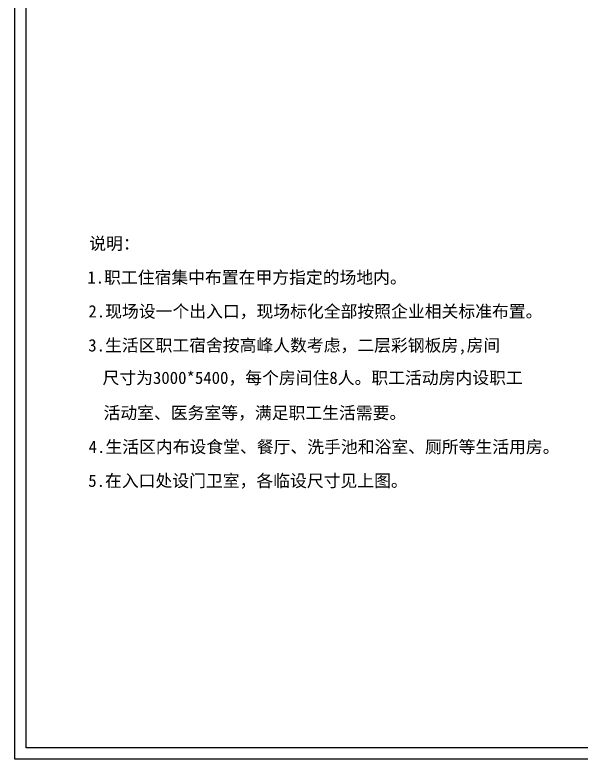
# Model space of a CAD drawing. Extents: x 38922 to 193159, y 13059 to 114668.
# Drawn here: x 38922 to 69475, y 13059 to 53241 of the extents above; entities that cross this region are included whole.
import ezdxf

# ---------------------------------------------------------------- set-up
doc = ezdxf.new("R2010")
doc.units = 0
doc.layers.get('0').update_dxf_attribs({"linetype": 'CONTINUOUS'})
doc.layers.add('墙线', color=7, linetype='CONTINUOUS')
doc.styles.add('文字', font='SimSun.ttf')

msp = doc.modelspace()

# ---------------------------------------------------------------- linework, layer by layer
for points in [[(110774.5, 114668.1), (110774.5, 13059.3), (38922.5, 13059.3), (38922.5, 114668.1)], [(110169.6, 114063.3), (110169.6, 13664.1), (39527.3, 13664.1), (39527.3, 114063.3)]]:
    msp.add_lwpolyline(points, close=True)

# ---------------------------------------------------------------- texts
at = {"layer": '墙线', "style": '文字'}
for s, height, p in [('说明：', 665.35, (42936, 40567.3)), ('1.职工住宿集中布置在甲方指定的场地内。', 665.354, (42828.8, 38735.7)), ('2.现场设一个出入口，现场标化全部按照企业相关标准布置。', 665.354, (42887.9, 36904.1)), ('3.生活区职工宿舍按高峰人数考虑，二层彩钢板房,房间', 665.354, (42880.5, 35070.7)), ('尺寸为3000*5400，每个房间住8人。职工活动房内设职工', 665.354, (43649.5, 33314.7)), ('活动室、医务室等，满足职工生活需要。', 665.354, (43705, 31424.6)), ('4.生活区内布设食堂、餐厅、洗手池和浴室、厕所等生活用房。', 665.354, (42902.7, 29589.3)), ('5.在入口处设门卫室，各临设尺寸见上图。', 665.354, (42880.5, 27757.7))]:
    msp.add_text(s, height=height, dxfattribs=at).set_placement(p)

doc.saveas('drawing.dxf')
